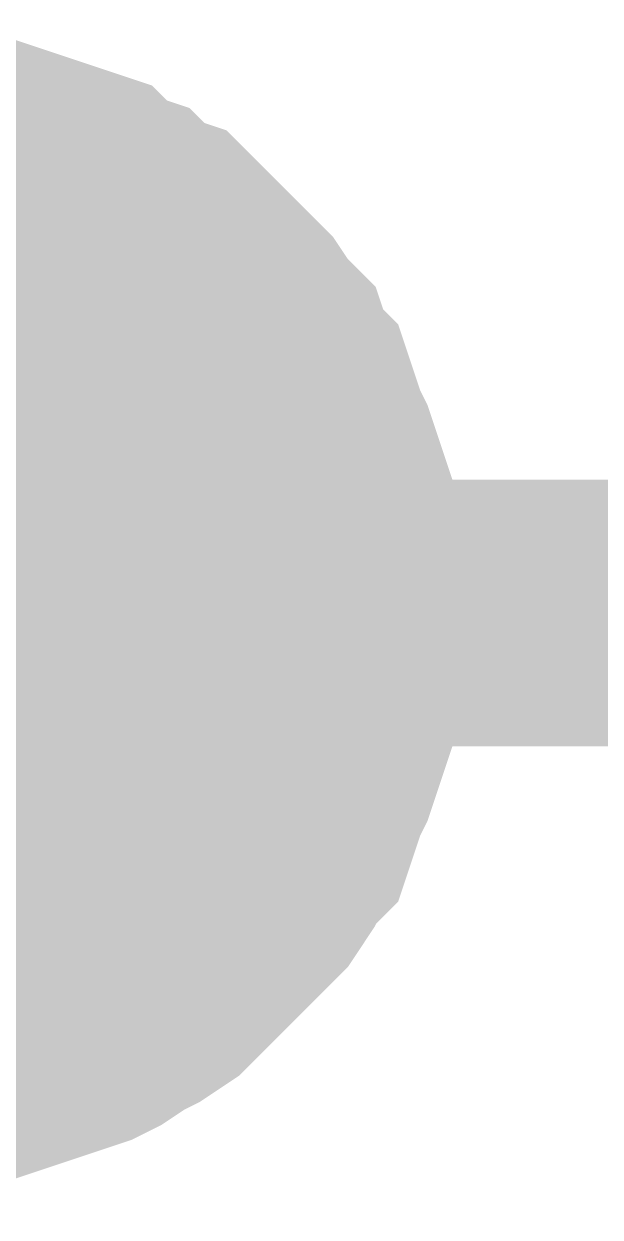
# Model space of a CAD drawing. Header units: inches. Extents: x 0 to 431, y 0 to 297.
# Drawn here: x 45.17 to 45.818, y 163.66 to 165.002 of the extents above; entities that cross this region are included whole.
import ezdxf

# ---------------------------------------------------------------- set-up
doc = ezdxf.new("R2010")
doc.units = ezdxf.units.IN
doc.layers.add('Sheet', color=255, linetype='Continuous')

msp = doc.modelspace()

# ---------------------------------------------------------------- linework, layer by layer
at = {"layer": 'Sheet'}
for points in [[(45.0063, 164.8519, 0.2997, 0.2997, 0), (45.0315, 164.8519, 0.2997, 0.2997, 0), (45.0567, 164.8519, 0.2997, 0.2997, 0), (45.0819, 164.8435, 0.2997, 0.2997, 0), (45.1071, 164.8435, 0.2997, 0.2997, 0), (45.1323, 164.8351, 0.2997, 0.2997, 0), (45.1575, 164.8267, 0.2997, 0.2997, 0), (45.1827, 164.8183, 0.2997, 0.2997, 0), (45.208, 164.8099, 0.2997, 0.2997, 0), (45.2332, 164.8015, 0.2997, 0.2997, 0), (45.25, 164.7847, 0.2997, 0.2997, 0), (45.2752, 164.7763, 0.2997, 0.2997, 0), (45.292, 164.7595, 0.2997, 0.2997, 0), (45.3172, 164.7511, 0.2997, 0.2997, 0), (45.334, 164.7343, 0.2997, 0.2997, 0), (45.3508, 164.7175, 0.2997, 0.2997, 0), (45.3676, 164.7007, 0.2997, 0.2997, 0), (45.3844, 164.6839, 0.2997, 0.2997, 0), (45.4012, 164.6671, 0.2997, 0.2997, 0), (45.418, 164.6419, 0.2997, 0.2997, 0), (45.4348, 164.6251, 0.2997, 0.2997, 0), (45.4432, 164.5999, 0.2997, 0.2997, 0), (45.46, 164.5831, 0.2997, 0.2997, 0), (45.4684, 164.5579, 0.2997, 0.2997, 0), (45.4768, 164.5327, 0.2997, 0.2997, 0), (45.4852, 164.5159, 0.2997, 0.2997, 0), (45.4936, 164.4906, 0.2997, 0.2997, 0), (45.502, 164.4654, 0.2997, 0.2997, 0), (45.5104, 164.4402, 0.2997, 0.2997, 0), (45.5104, 164.415, 0.2997, 0.2997, 0), (45.5188, 164.3898, 0.2997, 0.2997, 0), (45.5188, 164.3646, 0.2997, 0.2997, 0), (45.5188, 164.3394, 0.2997, 0.2997, 0)], [(45.0063, 164.8519, 0.2997, 0.2997, 0), (45.0315, 164.8519, 0.2997, 0.2997, 0), (45.0567, 164.8519, 0.2997, 0.2997, 0), (45.0819, 164.8435, 0.2997, 0.2997, 0), (45.1071, 164.8435, 0.2997, 0.2997, 0), (45.1323, 164.8351, 0.2997, 0.2997, 0), (45.1575, 164.8267, 0.2997, 0.2997, 0), (45.1827, 164.8183, 0.2997, 0.2997, 0), (45.208, 164.8099, 0.2997, 0.2997, 0), (45.2332, 164.8015, 0.2997, 0.2997, 0), (45.25, 164.7847, 0.2997, 0.2997, 0), (45.2752, 164.7763, 0.2997, 0.2997, 0), (45.292, 164.7595, 0.2997, 0.2997, 0), (45.3172, 164.7511, 0.2997, 0.2997, 0), (45.334, 164.7343, 0.2997, 0.2997, 0), (45.3508, 164.7175, 0.2997, 0.2997, 0), (45.3676, 164.7007, 0.2997, 0.2997, 0), (45.3844, 164.6839, 0.2997, 0.2997, 0), (45.4012, 164.6671, 0.2997, 0.2997, 0), (45.418, 164.6419, 0.2997, 0.2997, 0), (45.4348, 164.6251, 0.2997, 0.2997, 0), (45.4432, 164.5999, 0.2997, 0.2997, 0), (45.46, 164.5831, 0.2997, 0.2997, 0), (45.4684, 164.5579, 0.2997, 0.2997, 0), (45.4768, 164.5327, 0.2997, 0.2997, 0), (45.4852, 164.5159, 0.2997, 0.2997, 0), (45.4936, 164.4906, 0.2997, 0.2997, 0), (45.502, 164.4654, 0.2997, 0.2997, 0), (45.5104, 164.4402, 0.2997, 0.2997, 0), (45.5104, 164.415, 0.2997, 0.2997, 0), (45.5188, 164.3898, 0.2997, 0.2997, 0), (45.5188, 164.3646, 0.2997, 0.2997, 0), (45.5188, 164.3394, 0.2997, 0.2997, 0)], [(45.0063, 164.8519, 0.2997, 0.2997, 0), (45.0315, 164.8519, 0.2997, 0.2997, 0), (45.0567, 164.8519, 0.2997, 0.2997, 0), (45.0819, 164.8435, 0.2997, 0.2997, 0), (45.1071, 164.8435, 0.2997, 0.2997, 0), (45.1323, 164.8351, 0.2997, 0.2997, 0), (45.1575, 164.8267, 0.2997, 0.2997, 0), (45.1827, 164.8183, 0.2997, 0.2997, 0), (45.208, 164.8099, 0.2997, 0.2997, 0), (45.2332, 164.8015, 0.2997, 0.2997, 0), (45.25, 164.7847, 0.2997, 0.2997, 0), (45.2752, 164.7763, 0.2997, 0.2997, 0), (45.292, 164.7595, 0.2997, 0.2997, 0), (45.3172, 164.7511, 0.2997, 0.2997, 0), (45.334, 164.7343, 0.2997, 0.2997, 0), (45.3508, 164.7175, 0.2997, 0.2997, 0), (45.3676, 164.7007, 0.2997, 0.2997, 0), (45.3844, 164.6839, 0.2997, 0.2997, 0), (45.4012, 164.6671, 0.2997, 0.2997, 0), (45.418, 164.6419, 0.2997, 0.2997, 0), (45.4348, 164.6251, 0.2997, 0.2997, 0), (45.4432, 164.5999, 0.2997, 0.2997, 0), (45.46, 164.5831, 0.2997, 0.2997, 0), (45.4684, 164.5579, 0.2997, 0.2997, 0), (45.4768, 164.5327, 0.2997, 0.2997, 0), (45.4852, 164.5159, 0.2997, 0.2997, 0), (45.4936, 164.4906, 0.2997, 0.2997, 0), (45.502, 164.4654, 0.2997, 0.2997, 0), (45.5104, 164.4402, 0.2997, 0.2997, 0), (45.5104, 164.415, 0.2997, 0.2997, 0), (45.5188, 164.3898, 0.2997, 0.2997, 0), (45.5188, 164.3646, 0.2997, 0.2997, 0), (45.5188, 164.3394, 0.2997, 0.2997, 0)], [(45.0063, 164.8519, 0.2997, 0.2997, 0), (45.0315, 164.8519, 0.2997, 0.2997, 0), (45.0567, 164.8519, 0.2997, 0.2997, 0), (45.0819, 164.8435, 0.2997, 0.2997, 0), (45.1071, 164.8435, 0.2997, 0.2997, 0), (45.1323, 164.8351, 0.2997, 0.2997, 0), (45.1575, 164.8267, 0.2997, 0.2997, 0), (45.1827, 164.8183, 0.2997, 0.2997, 0), (45.208, 164.8099, 0.2997, 0.2997, 0), (45.2332, 164.8015, 0.2997, 0.2997, 0), (45.25, 164.7847, 0.2997, 0.2997, 0), (45.2752, 164.7763, 0.2997, 0.2997, 0), (45.292, 164.7595, 0.2997, 0.2997, 0), (45.3172, 164.7511, 0.2997, 0.2997, 0), (45.334, 164.7343, 0.2997, 0.2997, 0), (45.3508, 164.7175, 0.2997, 0.2997, 0), (45.3676, 164.7007, 0.2997, 0.2997, 0), (45.3844, 164.6839, 0.2997, 0.2997, 0), (45.4012, 164.6671, 0.2997, 0.2997, 0), (45.418, 164.6419, 0.2997, 0.2997, 0), (45.4348, 164.6251, 0.2997, 0.2997, 0), (45.4432, 164.5999, 0.2997, 0.2997, 0), (45.46, 164.5831, 0.2997, 0.2997, 0), (45.4684, 164.5579, 0.2997, 0.2997, 0), (45.4768, 164.5327, 0.2997, 0.2997, 0), (45.4852, 164.5159, 0.2997, 0.2997, 0), (45.4936, 164.4906, 0.2997, 0.2997, 0), (45.502, 164.4654, 0.2997, 0.2997, 0), (45.5104, 164.4402, 0.2997, 0.2997, 0), (45.5104, 164.415, 0.2997, 0.2997, 0), (45.5188, 164.3898, 0.2997, 0.2997, 0), (45.5188, 164.3646, 0.2997, 0.2997, 0), (45.5188, 164.3394, 0.2997, 0.2997, 0)], [(45.1071, 164.8435, 0.0991, 0.0991, 0), (45.1323, 164.8351, 0.0991, 0.0991, 0), (45.1575, 164.8267, 0.0991, 0.0991, 0), (45.1827, 164.8183, 0.0991, 0.0991, 0), (45.208, 164.8099, 0.0991, 0.0991, 0), (45.2332, 164.8015, 0.0991, 0.0991, 0), (45.25, 164.7847, 0.0991, 0.0991, 0), (45.2752, 164.7763, 0.0991, 0.0991, 0), (45.292, 164.7595, 0.0991, 0.0991, 0), (45.3172, 164.7511, 0.0991, 0.0991, 0), (45.334, 164.7343, 0.0991, 0.0991, 0), (45.3508, 164.7175, 0.0991, 0.0991, 0), (45.3676, 164.7007, 0.0991, 0.0991, 0), (45.3844, 164.6839, 0.0991, 0.0991, 0), (45.4012, 164.6671, 0.0991, 0.0991, 0), (45.418, 164.6419, 0.0991, 0.0991, 0), (45.4348, 164.6251, 0.0991, 0.0991, 0), (45.4432, 164.5999, 0.0991, 0.0991, 0), (45.46, 164.5831, 0.0991, 0.0991, 0), (45.4684, 164.5579, 0.0991, 0.0991, 0), (45.4768, 164.5327, 0.0991, 0.0991, 0), (45.4852, 164.5159, 0.0991, 0.0991, 0), (45.4936, 164.4906, 0.0991, 0.0991, 0), (45.502, 164.4654, 0.0991, 0.0991, 0), (45.5104, 164.4402, 0.0991, 0.0991, 0), (45.5104, 164.415, 0.0991, 0.0991, 0), (45.5188, 164.3898, 0.0991, 0.0991, 0), (45.5188, 164.3646, 0.0991, 0.0991, 0), (45.5188, 164.3394, 0.0991, 0.0991, 0)], [(45.1071, 164.8435, 0.0991, 0.0991, 0), (45.1323, 164.8351, 0.0991, 0.0991, 0), (45.1575, 164.8267, 0.0991, 0.0991, 0), (45.1827, 164.8183, 0.0991, 0.0991, 0), (45.208, 164.8099, 0.0991, 0.0991, 0), (45.2332, 164.8015, 0.0991, 0.0991, 0), (45.25, 164.7847, 0.0991, 0.0991, 0), (45.2752, 164.7763, 0.0991, 0.0991, 0), (45.292, 164.7595, 0.0991, 0.0991, 0), (45.3172, 164.7511, 0.0991, 0.0991, 0), (45.334, 164.7343, 0.0991, 0.0991, 0), (45.3508, 164.7175, 0.0991, 0.0991, 0), (45.3676, 164.7007, 0.0991, 0.0991, 0), (45.3844, 164.6839, 0.0991, 0.0991, 0), (45.4012, 164.6671, 0.0991, 0.0991, 0), (45.418, 164.6419, 0.0991, 0.0991, 0), (45.4348, 164.6251, 0.0991, 0.0991, 0), (45.4432, 164.5999, 0.0991, 0.0991, 0), (45.46, 164.5831, 0.0991, 0.0991, 0), (45.4684, 164.5579, 0.0991, 0.0991, 0), (45.4768, 164.5327, 0.0991, 0.0991, 0), (45.4852, 164.5159, 0.0991, 0.0991, 0), (45.4936, 164.4906, 0.0991, 0.0991, 0), (45.502, 164.4654, 0.0991, 0.0991, 0), (45.5104, 164.4402, 0.0991, 0.0991, 0), (45.5104, 164.415, 0.0991, 0.0991, 0), (45.5188, 164.3898, 0.0991, 0.0991, 0), (45.5188, 164.3646, 0.0991, 0.0991, 0), (45.5188, 164.3394, 0.0991, 0.0991, 0)], [(45.1071, 164.8435, 0.0991, 0.0991, 0), (45.1323, 164.8351, 0.0991, 0.0991, 0), (45.1575, 164.8267, 0.0991, 0.0991, 0), (45.1827, 164.8183, 0.0991, 0.0991, 0), (45.208, 164.8099, 0.0991, 0.0991, 0), (45.2332, 164.8015, 0.0991, 0.0991, 0), (45.25, 164.7847, 0.0991, 0.0991, 0), (45.2752, 164.7763, 0.0991, 0.0991, 0), (45.292, 164.7595, 0.0991, 0.0991, 0), (45.3172, 164.7511, 0.0991, 0.0991, 0), (45.334, 164.7343, 0.0991, 0.0991, 0), (45.3508, 164.7175, 0.0991, 0.0991, 0), (45.3676, 164.7007, 0.0991, 0.0991, 0), (45.3844, 164.6839, 0.0991, 0.0991, 0), (45.4012, 164.6671, 0.0991, 0.0991, 0), (45.418, 164.6419, 0.0991, 0.0991, 0), (45.4348, 164.6251, 0.0991, 0.0991, 0), (45.4432, 164.5999, 0.0991, 0.0991, 0), (45.46, 164.5831, 0.0991, 0.0991, 0), (45.4684, 164.5579, 0.0991, 0.0991, 0), (45.4768, 164.5327, 0.0991, 0.0991, 0), (45.4852, 164.5159, 0.0991, 0.0991, 0), (45.4936, 164.4906, 0.0991, 0.0991, 0), (45.502, 164.4654, 0.0991, 0.0991, 0), (45.5104, 164.4402, 0.0991, 0.0991, 0), (45.5104, 164.415, 0.0991, 0.0991, 0), (45.5188, 164.3898, 0.0991, 0.0991, 0), (45.5188, 164.3646, 0.0991, 0.0991, 0), (45.5188, 164.3394, 0.0991, 0.0991, 0)], [(45.1071, 164.8435, 0.0991, 0.0991, 0), (45.1323, 164.8351, 0.0991, 0.0991, 0), (45.1575, 164.8267, 0.0991, 0.0991, 0), (45.1827, 164.8183, 0.0991, 0.0991, 0), (45.208, 164.8099, 0.0991, 0.0991, 0), (45.2332, 164.8015, 0.0991, 0.0991, 0), (45.25, 164.7847, 0.0991, 0.0991, 0), (45.2752, 164.7763, 0.0991, 0.0991, 0), (45.292, 164.7595, 0.0991, 0.0991, 0), (45.3172, 164.7511, 0.0991, 0.0991, 0), (45.334, 164.7343, 0.0991, 0.0991, 0), (45.3508, 164.7175, 0.0991, 0.0991, 0), (45.3676, 164.7007, 0.0991, 0.0991, 0), (45.3844, 164.6839, 0.0991, 0.0991, 0), (45.4012, 164.6671, 0.0991, 0.0991, 0), (45.418, 164.6419, 0.0991, 0.0991, 0), (45.4348, 164.6251, 0.0991, 0.0991, 0), (45.4432, 164.5999, 0.0991, 0.0991, 0), (45.46, 164.5831, 0.0991, 0.0991, 0), (45.4684, 164.5579, 0.0991, 0.0991, 0), (45.4768, 164.5327, 0.0991, 0.0991, 0), (45.4852, 164.5159, 0.0991, 0.0991, 0), (45.4936, 164.4906, 0.0991, 0.0991, 0), (45.502, 164.4654, 0.0991, 0.0991, 0), (45.5104, 164.4402, 0.0991, 0.0991, 0), (45.5104, 164.415, 0.0991, 0.0991, 0), (45.5188, 164.3898, 0.0991, 0.0991, 0), (45.5188, 164.3646, 0.0991, 0.0991, 0), (45.5188, 164.3394, 0.0991, 0.0991, 0)], [(73.2098, 138.9155, 0.2997, 0.2997, 0), (62.9601, 138.9155, 0.2997, 0.2997, 0), (62.9601, 163.9949, 0.2997, 0.2997, 0), (62.9601, 164.3394, 0.2997, 0.2997, 0), (45.0063, 164.3394, 0.2997, 0.2997, 0), (40.0999, 164.3394, 0.2997, 0.2997, 0), (40.0999, 154.9966, 0.2997, 0.2997, 0), (36.0084, 154.9966, 0.2997, 0.2997, 0)], [(45.5188, 164.3394, 0.2997, 0.2997, 0), (45.5188, 164.3142, 0.2997, 0.2997, 0), (45.5188, 164.289, 0.2997, 0.2997, 0), (45.5104, 164.2638, 0.2997, 0.2997, 0), (45.5104, 164.2386, 0.2997, 0.2997, 0), (45.502, 164.2134, 0.2997, 0.2997, 0), (45.4936, 164.1882, 0.2997, 0.2997, 0), (45.4852, 164.163, 0.2997, 0.2997, 0), (45.4768, 164.1462, 0.2997, 0.2997, 0), (45.4684, 164.121, 0.2997, 0.2997, 0), (45.46, 164.0958, 0.2997, 0.2997, 0), (45.4432, 164.079, 0.2997, 0.2997, 0), (45.4348, 164.0622, 0.2997, 0.2997, 0), (45.418, 164.0369, 0.2997, 0.2997, 0), (45.4012, 164.0201, 0.2997, 0.2997, 0), (45.3844, 164.0033, 0.2997, 0.2997, 0), (45.3676, 163.9865, 0.2997, 0.2997, 0), (45.3508, 163.9697, 0.2997, 0.2997, 0), (45.334, 163.9529, 0.2997, 0.2997, 0), (45.3172, 163.9361, 0.2997, 0.2997, 0), (45.292, 163.9193, 0.2997, 0.2997, 0), (45.2752, 163.9109, 0.2997, 0.2997, 0), (45.25, 163.8941, 0.2997, 0.2997, 0), (45.2332, 163.8857, 0.2997, 0.2997, 0), (45.208, 163.8773, 0.2997, 0.2997, 0), (45.1827, 163.8689, 0.2997, 0.2997, 0), (45.1575, 163.8605, 0.2997, 0.2997, 0), (45.1323, 163.8521, 0.2997, 0.2997, 0), (45.1071, 163.8437, 0.2997, 0.2997, 0), (45.0819, 163.8437, 0.2997, 0.2997, 0), (45.0567, 163.8353, 0.2997, 0.2997, 0), (45.0315, 163.8353, 0.2997, 0.2997, 0), (45.0063, 163.8353, 0.2997, 0.2997, 0)], [(45.5188, 164.3394, 0.2997, 0.2997, 0), (45.5188, 164.3142, 0.2997, 0.2997, 0), (45.5188, 164.289, 0.2997, 0.2997, 0), (45.5104, 164.2638, 0.2997, 0.2997, 0), (45.5104, 164.2386, 0.2997, 0.2997, 0), (45.502, 164.2134, 0.2997, 0.2997, 0), (45.4936, 164.1882, 0.2997, 0.2997, 0), (45.4852, 164.163, 0.2997, 0.2997, 0), (45.4768, 164.1462, 0.2997, 0.2997, 0), (45.4684, 164.121, 0.2997, 0.2997, 0), (45.46, 164.0958, 0.2997, 0.2997, 0), (45.4432, 164.079, 0.2997, 0.2997, 0), (45.4348, 164.0622, 0.2997, 0.2997, 0), (45.418, 164.0369, 0.2997, 0.2997, 0), (45.4012, 164.0201, 0.2997, 0.2997, 0), (45.3844, 164.0033, 0.2997, 0.2997, 0), (45.3676, 163.9865, 0.2997, 0.2997, 0), (45.3508, 163.9697, 0.2997, 0.2997, 0), (45.334, 163.9529, 0.2997, 0.2997, 0), (45.3172, 163.9361, 0.2997, 0.2997, 0), (45.292, 163.9193, 0.2997, 0.2997, 0), (45.2752, 163.9109, 0.2997, 0.2997, 0), (45.25, 163.8941, 0.2997, 0.2997, 0), (45.2332, 163.8857, 0.2997, 0.2997, 0), (45.208, 163.8773, 0.2997, 0.2997, 0), (45.1827, 163.8689, 0.2997, 0.2997, 0), (45.1575, 163.8605, 0.2997, 0.2997, 0), (45.1323, 163.8521, 0.2997, 0.2997, 0), (45.1071, 163.8437, 0.2997, 0.2997, 0), (45.0819, 163.8437, 0.2997, 0.2997, 0), (45.0567, 163.8353, 0.2997, 0.2997, 0), (45.0315, 163.8353, 0.2997, 0.2997, 0), (45.0063, 163.8353, 0.2997, 0.2997, 0)], [(45.5188, 164.3394, 0.2997, 0.2997, 0), (45.5188, 164.3142, 0.2997, 0.2997, 0), (45.5188, 164.289, 0.2997, 0.2997, 0), (45.5104, 164.2638, 0.2997, 0.2997, 0), (45.5104, 164.2386, 0.2997, 0.2997, 0), (45.502, 164.2134, 0.2997, 0.2997, 0), (45.4936, 164.1882, 0.2997, 0.2997, 0), (45.4852, 164.163, 0.2997, 0.2997, 0), (45.4768, 164.1462, 0.2997, 0.2997, 0), (45.4684, 164.121, 0.2997, 0.2997, 0), (45.46, 164.0958, 0.2997, 0.2997, 0), (45.4432, 164.079, 0.2997, 0.2997, 0), (45.4348, 164.0622, 0.2997, 0.2997, 0), (45.418, 164.0369, 0.2997, 0.2997, 0), (45.4012, 164.0201, 0.2997, 0.2997, 0), (45.3844, 164.0033, 0.2997, 0.2997, 0), (45.3676, 163.9865, 0.2997, 0.2997, 0), (45.3508, 163.9697, 0.2997, 0.2997, 0), (45.334, 163.9529, 0.2997, 0.2997, 0), (45.3172, 163.9361, 0.2997, 0.2997, 0), (45.292, 163.9193, 0.2997, 0.2997, 0), (45.2752, 163.9109, 0.2997, 0.2997, 0), (45.25, 163.8941, 0.2997, 0.2997, 0), (45.2332, 163.8857, 0.2997, 0.2997, 0), (45.208, 163.8773, 0.2997, 0.2997, 0), (45.1827, 163.8689, 0.2997, 0.2997, 0), (45.1575, 163.8605, 0.2997, 0.2997, 0), (45.1323, 163.8521, 0.2997, 0.2997, 0), (45.1071, 163.8437, 0.2997, 0.2997, 0), (45.0819, 163.8437, 0.2997, 0.2997, 0), (45.0567, 163.8353, 0.2997, 0.2997, 0), (45.0315, 163.8353, 0.2997, 0.2997, 0), (45.0063, 163.8353, 0.2997, 0.2997, 0)], [(45.5188, 164.3394, 0.2997, 0.2997, 0), (45.5188, 164.3142, 0.2997, 0.2997, 0), (45.5188, 164.289, 0.2997, 0.2997, 0), (45.5104, 164.2638, 0.2997, 0.2997, 0), (45.5104, 164.2386, 0.2997, 0.2997, 0), (45.502, 164.2134, 0.2997, 0.2997, 0), (45.4936, 164.1882, 0.2997, 0.2997, 0), (45.4852, 164.163, 0.2997, 0.2997, 0), (45.4768, 164.1462, 0.2997, 0.2997, 0), (45.4684, 164.121, 0.2997, 0.2997, 0), (45.46, 164.0958, 0.2997, 0.2997, 0), (45.4432, 164.079, 0.2997, 0.2997, 0), (45.4348, 164.0622, 0.2997, 0.2997, 0), (45.418, 164.0369, 0.2997, 0.2997, 0), (45.4012, 164.0201, 0.2997, 0.2997, 0), (45.3844, 164.0033, 0.2997, 0.2997, 0), (45.3676, 163.9865, 0.2997, 0.2997, 0), (45.3508, 163.9697, 0.2997, 0.2997, 0), (45.334, 163.9529, 0.2997, 0.2997, 0), (45.3172, 163.9361, 0.2997, 0.2997, 0), (45.292, 163.9193, 0.2997, 0.2997, 0), (45.2752, 163.9109, 0.2997, 0.2997, 0), (45.25, 163.8941, 0.2997, 0.2997, 0), (45.2332, 163.8857, 0.2997, 0.2997, 0), (45.208, 163.8773, 0.2997, 0.2997, 0), (45.1827, 163.8689, 0.2997, 0.2997, 0), (45.1575, 163.8605, 0.2997, 0.2997, 0), (45.1323, 163.8521, 0.2997, 0.2997, 0), (45.1071, 163.8437, 0.2997, 0.2997, 0), (45.0819, 163.8437, 0.2997, 0.2997, 0), (45.0567, 163.8353, 0.2997, 0.2997, 0), (45.0315, 163.8353, 0.2997, 0.2997, 0), (45.0063, 163.8353, 0.2997, 0.2997, 0)], [(45.5188, 164.3394, 0.2997, 0.2997, 0), (45.5188, 164.3394, 0.2997, 0.2997, 0), (45.5188, 164.3394, 0.2997, 0.2997, 0), (45.5188, 164.3394, 0.2997, 0.2997, 0), (45.5188, 164.3394, 0.2997, 0.2997, 0), (45.5188, 164.3394, 0.2997, 0.2997, 0), (45.5188, 164.3394, 0.2997, 0.2997, 0), (45.5188, 164.3394, 0.2997, 0.2997, 0), (45.5188, 164.3394, 0.2997, 0.2997, 0), (45.5188, 164.3394, 0.2997, 0.2997, 0), (45.5188, 164.3394, 0.2997, 0.2997, 0), (45.5188, 164.3394, 0.2997, 0.2997, 0), (45.5188, 164.3394, 0.2997, 0.2997, 0), (45.5188, 164.3394, 0.2997, 0.2997, 0), (45.5188, 164.3394, 0.2997, 0.2997, 0), (45.5188, 164.3394, 0.2997, 0.2997, 0), (45.5188, 164.3394, 0.2997, 0.2997, 0), (45.5188, 164.3394, 0.2997, 0.2997, 0), (45.5188, 164.3394, 0.2997, 0.2997, 0), (45.5188, 164.3394, 0.2997, 0.2997, 0), (45.5188, 164.3394, 0.2997, 0.2997, 0), (45.5188, 164.3394, 0.2997, 0.2997, 0), (45.5188, 164.3394, 0.2997, 0.2997, 0), (45.5188, 164.3394, 0.2997, 0.2997, 0), (45.5188, 164.3394, 0.2997, 0.2997, 0), (45.5188, 164.3394, 0.2997, 0.2997, 0), (45.5188, 164.3394, 0.2997, 0.2997, 0), (45.5188, 164.3394, 0.2997, 0.2997, 0), (45.5188, 164.3394, 0.2997, 0.2997, 0), (45.5188, 164.3394, 0.2997, 0.2997, 0), (45.5188, 164.3394, 0.2997, 0.2997, 0), (45.5188, 164.3394, 0.2997, 0.2997, 0), (45.5188, 164.3394, 0.2997, 0.2997, 0)], [(45.5188, 164.3394, 0.2997, 0.2997, 0), (45.5188, 164.3394, 0.2997, 0.2997, 0)], [(45.5188, 164.3394, 0.2997, 0.2997, 0), (45.5188, 164.3394, 0.2997, 0.2997, 0), (45.5188, 164.3394, 0.2997, 0.2997, 0), (45.5188, 164.3394, 0.2997, 0.2997, 0), (45.5188, 164.3394, 0.2997, 0.2997, 0), (45.5188, 164.3394, 0.2997, 0.2997, 0), (45.5188, 164.3394, 0.2997, 0.2997, 0), (45.5188, 164.3394, 0.2997, 0.2997, 0), (45.5188, 164.3394, 0.2997, 0.2997, 0), (45.5188, 164.3394, 0.2997, 0.2997, 0), (45.5188, 164.3394, 0.2997, 0.2997, 0), (45.5188, 164.3394, 0.2997, 0.2997, 0), (45.5188, 164.3394, 0.2997, 0.2997, 0), (45.5188, 164.3394, 0.2997, 0.2997, 0), (45.5188, 164.3394, 0.2997, 0.2997, 0), (45.5188, 164.3394, 0.2997, 0.2997, 0), (45.5188, 164.3394, 0.2997, 0.2997, 0), (45.5188, 164.3394, 0.2997, 0.2997, 0), (45.5188, 164.3394, 0.2997, 0.2997, 0), (45.5188, 164.3394, 0.2997, 0.2997, 0), (45.5188, 164.3394, 0.2997, 0.2997, 0), (45.5188, 164.3394, 0.2997, 0.2997, 0), (45.5188, 164.3394, 0.2997, 0.2997, 0), (45.5188, 164.3394, 0.2997, 0.2997, 0), (45.5188, 164.3394, 0.2997, 0.2997, 0), (45.5188, 164.3394, 0.2997, 0.2997, 0), (45.5188, 164.3394, 0.2997, 0.2997, 0), (45.5188, 164.3394, 0.2997, 0.2997, 0), (45.5188, 164.3394, 0.2997, 0.2997, 0), (45.5188, 164.3394, 0.2997, 0.2997, 0), (45.5188, 164.3394, 0.2997, 0.2997, 0), (45.5188, 164.3394, 0.2997, 0.2997, 0), (45.5188, 164.3394, 0.2997, 0.2997, 0)], [(45.5188, 164.3394, 0.2997, 0.2997, 0), (45.5188, 164.3394, 0.2997, 0.2997, 0)], [(45.5188, 164.3394, 0.2997, 0.2997, 0), (45.5188, 164.3394, 0.2997, 0.2997, 0), (45.5188, 164.3394, 0.2997, 0.2997, 0), (45.5188, 164.3394, 0.2997, 0.2997, 0), (45.5188, 164.3394, 0.2997, 0.2997, 0), (45.5188, 164.3394, 0.2997, 0.2997, 0), (45.5188, 164.3394, 0.2997, 0.2997, 0), (45.5188, 164.3394, 0.2997, 0.2997, 0), (45.5188, 164.3394, 0.2997, 0.2997, 0), (45.5188, 164.3394, 0.2997, 0.2997, 0), (45.5188, 164.3394, 0.2997, 0.2997, 0), (45.5188, 164.3394, 0.2997, 0.2997, 0), (45.5188, 164.3394, 0.2997, 0.2997, 0), (45.5188, 164.3394, 0.2997, 0.2997, 0), (45.5188, 164.3394, 0.2997, 0.2997, 0), (45.5188, 164.3394, 0.2997, 0.2997, 0), (45.5188, 164.3394, 0.2997, 0.2997, 0), (45.5188, 164.3394, 0.2997, 0.2997, 0), (45.5188, 164.3394, 0.2997, 0.2997, 0), (45.5188, 164.3394, 0.2997, 0.2997, 0), (45.5188, 164.3394, 0.2997, 0.2997, 0), (45.5188, 164.3394, 0.2997, 0.2997, 0), (45.5188, 164.3394, 0.2997, 0.2997, 0), (45.5188, 164.3394, 0.2997, 0.2997, 0), (45.5188, 164.3394, 0.2997, 0.2997, 0), (45.5188, 164.3394, 0.2997, 0.2997, 0), (45.5188, 164.3394, 0.2997, 0.2997, 0), (45.5188, 164.3394, 0.2997, 0.2997, 0), (45.5188, 164.3394, 0.2997, 0.2997, 0), (45.5188, 164.3394, 0.2997, 0.2997, 0), (45.5188, 164.3394, 0.2997, 0.2997, 0), (45.5188, 164.3394, 0.2997, 0.2997, 0), (45.5188, 164.3394, 0.2997, 0.2997, 0)], [(45.5188, 164.3394, 0.2997, 0.2997, 0), (45.5188, 164.3394, 0.2997, 0.2997, 0)], [(45.5188, 164.3394, 0.2997, 0.2997, 0), (45.5188, 164.3394, 0.2997, 0.2997, 0), (45.5188, 164.3394, 0.2997, 0.2997, 0), (45.5188, 164.3394, 0.2997, 0.2997, 0), (45.5188, 164.3394, 0.2997, 0.2997, 0), (45.5188, 164.3394, 0.2997, 0.2997, 0), (45.5188, 164.3394, 0.2997, 0.2997, 0), (45.5188, 164.3394, 0.2997, 0.2997, 0), (45.5188, 164.3394, 0.2997, 0.2997, 0), (45.5188, 164.3394, 0.2997, 0.2997, 0), (45.5188, 164.3394, 0.2997, 0.2997, 0), (45.5188, 164.3394, 0.2997, 0.2997, 0), (45.5188, 164.3394, 0.2997, 0.2997, 0), (45.5188, 164.3394, 0.2997, 0.2997, 0), (45.5188, 164.3394, 0.2997, 0.2997, 0), (45.5188, 164.3394, 0.2997, 0.2997, 0), (45.5188, 164.3394, 0.2997, 0.2997, 0), (45.5188, 164.3394, 0.2997, 0.2997, 0), (45.5188, 164.3394, 0.2997, 0.2997, 0), (45.5188, 164.3394, 0.2997, 0.2997, 0), (45.5188, 164.3394, 0.2997, 0.2997, 0), (45.5188, 164.3394, 0.2997, 0.2997, 0), (45.5188, 164.3394, 0.2997, 0.2997, 0), (45.5188, 164.3394, 0.2997, 0.2997, 0), (45.5188, 164.3394, 0.2997, 0.2997, 0), (45.5188, 164.3394, 0.2997, 0.2997, 0), (45.5188, 164.3394, 0.2997, 0.2997, 0), (45.5188, 164.3394, 0.2997, 0.2997, 0), (45.5188, 164.3394, 0.2997, 0.2997, 0), (45.5188, 164.3394, 0.2997, 0.2997, 0), (45.5188, 164.3394, 0.2997, 0.2997, 0), (45.5188, 164.3394, 0.2997, 0.2997, 0), (45.5188, 164.3394, 0.2997, 0.2997, 0)], [(45.5188, 164.3394, 0.2997, 0.2997, 0), (45.5188, 164.3394, 0.2997, 0.2997, 0)], [(45.5188, 164.3394, 0.0991, 0.0991, 0), (45.5188, 164.3142, 0.0991, 0.0991, 0), (45.5188, 164.289, 0.0991, 0.0991, 0), (45.5104, 164.2638, 0.0991, 0.0991, 0), (45.5104, 164.2386, 0.0991, 0.0991, 0), (45.502, 164.2134, 0.0991, 0.0991, 0), (45.4936, 164.1882, 0.0991, 0.0991, 0), (45.4852, 164.163, 0.0991, 0.0991, 0), (45.4768, 164.1462, 0.0991, 0.0991, 0), (45.4684, 164.121, 0.0991, 0.0991, 0), (45.46, 164.0958, 0.0991, 0.0991, 0), (45.4432, 164.079, 0.0991, 0.0991, 0), (45.4348, 164.0622, 0.0991, 0.0991, 0), (45.418, 164.0369, 0.0991, 0.0991, 0), (45.4012, 164.0201, 0.0991, 0.0991, 0), (45.3844, 164.0033, 0.0991, 0.0991, 0), (45.3676, 163.9865, 0.0991, 0.0991, 0), (45.3508, 163.9697, 0.0991, 0.0991, 0), (45.334, 163.9529, 0.0991, 0.0991, 0), (45.3172, 163.9361, 0.0991, 0.0991, 0), (45.292, 163.9193, 0.0991, 0.0991, 0), (45.2752, 163.9109, 0.0991, 0.0991, 0), (45.25, 163.8941, 0.0991, 0.0991, 0), (45.2332, 163.8857, 0.0991, 0.0991, 0), (45.208, 163.8773, 0.0991, 0.0991, 0), (45.1827, 163.8689, 0.0991, 0.0991, 0), (45.1575, 163.8605, 0.0991, 0.0991, 0), (45.1323, 163.8521, 0.0991, 0.0991, 0), (45.1071, 163.8437, 0.0991, 0.0991, 0)], [(45.5188, 164.3394, 0.0991, 0.0991, 0), (45.5188, 164.3142, 0.0991, 0.0991, 0), (45.5188, 164.289, 0.0991, 0.0991, 0), (45.5104, 164.2638, 0.0991, 0.0991, 0), (45.5104, 164.2386, 0.0991, 0.0991, 0), (45.502, 164.2134, 0.0991, 0.0991, 0), (45.4936, 164.1882, 0.0991, 0.0991, 0), (45.4852, 164.163, 0.0991, 0.0991, 0), (45.4768, 164.1462, 0.0991, 0.0991, 0), (45.4684, 164.121, 0.0991, 0.0991, 0), (45.46, 164.0958, 0.0991, 0.0991, 0), (45.4432, 164.079, 0.0991, 0.0991, 0), (45.4348, 164.0622, 0.0991, 0.0991, 0), (45.418, 164.0369, 0.0991, 0.0991, 0), (45.4012, 164.0201, 0.0991, 0.0991, 0), (45.3844, 164.0033, 0.0991, 0.0991, 0), (45.3676, 163.9865, 0.0991, 0.0991, 0), (45.3508, 163.9697, 0.0991, 0.0991, 0), (45.334, 163.9529, 0.0991, 0.0991, 0), (45.3172, 163.9361, 0.0991, 0.0991, 0), (45.292, 163.9193, 0.0991, 0.0991, 0), (45.2752, 163.9109, 0.0991, 0.0991, 0), (45.25, 163.8941, 0.0991, 0.0991, 0), (45.2332, 163.8857, 0.0991, 0.0991, 0), (45.208, 163.8773, 0.0991, 0.0991, 0), (45.1827, 163.8689, 0.0991, 0.0991, 0), (45.1575, 163.8605, 0.0991, 0.0991, 0), (45.1323, 163.8521, 0.0991, 0.0991, 0), (45.1071, 163.8437, 0.0991, 0.0991, 0)], [(45.5188, 164.3394, 0.0991, 0.0991, 0), (45.5188, 164.3142, 0.0991, 0.0991, 0), (45.5188, 164.289, 0.0991, 0.0991, 0), (45.5104, 164.2638, 0.0991, 0.0991, 0), (45.5104, 164.2386, 0.0991, 0.0991, 0), (45.502, 164.2134, 0.0991, 0.0991, 0), (45.4936, 164.1882, 0.0991, 0.0991, 0), (45.4852, 164.163, 0.0991, 0.0991, 0), (45.4768, 164.1462, 0.0991, 0.0991, 0), (45.4684, 164.121, 0.0991, 0.0991, 0), (45.46, 164.0958, 0.0991, 0.0991, 0), (45.4432, 164.079, 0.0991, 0.0991, 0), (45.4348, 164.0622, 0.0991, 0.0991, 0), (45.418, 164.0369, 0.0991, 0.0991, 0), (45.4012, 164.0201, 0.0991, 0.0991, 0), (45.3844, 164.0033, 0.0991, 0.0991, 0), (45.3676, 163.9865, 0.0991, 0.0991, 0), (45.3508, 163.9697, 0.0991, 0.0991, 0), (45.334, 163.9529, 0.0991, 0.0991, 0), (45.3172, 163.9361, 0.0991, 0.0991, 0), (45.292, 163.9193, 0.0991, 0.0991, 0), (45.2752, 163.9109, 0.0991, 0.0991, 0), (45.25, 163.8941, 0.0991, 0.0991, 0), (45.2332, 163.8857, 0.0991, 0.0991, 0), (45.208, 163.8773, 0.0991, 0.0991, 0), (45.1827, 163.8689, 0.0991, 0.0991, 0), (45.1575, 163.8605, 0.0991, 0.0991, 0), (45.1323, 163.8521, 0.0991, 0.0991, 0), (45.1071, 163.8437, 0.0991, 0.0991, 0)], [(45.5188, 164.3394, 0.0991, 0.0991, 0), (45.5188, 164.3142, 0.0991, 0.0991, 0), (45.5188, 164.289, 0.0991, 0.0991, 0), (45.5104, 164.2638, 0.0991, 0.0991, 0), (45.5104, 164.2386, 0.0991, 0.0991, 0), (45.502, 164.2134, 0.0991, 0.0991, 0), (45.4936, 164.1882, 0.0991, 0.0991, 0), (45.4852, 164.163, 0.0991, 0.0991, 0), (45.4768, 164.1462, 0.0991, 0.0991, 0), (45.4684, 164.121, 0.0991, 0.0991, 0), (45.46, 164.0958, 0.0991, 0.0991, 0), (45.4432, 164.079, 0.0991, 0.0991, 0), (45.4348, 164.0622, 0.0991, 0.0991, 0), (45.418, 164.0369, 0.0991, 0.0991, 0), (45.4012, 164.0201, 0.0991, 0.0991, 0), (45.3844, 164.0033, 0.0991, 0.0991, 0), (45.3676, 163.9865, 0.0991, 0.0991, 0), (45.3508, 163.9697, 0.0991, 0.0991, 0), (45.334, 163.9529, 0.0991, 0.0991, 0), (45.3172, 163.9361, 0.0991, 0.0991, 0), (45.292, 163.9193, 0.0991, 0.0991, 0), (45.2752, 163.9109, 0.0991, 0.0991, 0), (45.25, 163.8941, 0.0991, 0.0991, 0), (45.2332, 163.8857, 0.0991, 0.0991, 0), (45.208, 163.8773, 0.0991, 0.0991, 0), (45.1827, 163.8689, 0.0991, 0.0991, 0), (45.1575, 163.8605, 0.0991, 0.0991, 0), (45.1323, 163.8521, 0.0991, 0.0991, 0), (45.1071, 163.8437, 0.0991, 0.0991, 0)], [(45.5188, 164.3394, 0.0991, 0.0991, 0), (45.5188, 164.3394, 0.0991, 0.0991, 0), (45.5188, 164.3394, 0.0991, 0.0991, 0), (45.5188, 164.3394, 0.0991, 0.0991, 0), (45.5188, 164.3394, 0.0991, 0.0991, 0), (45.5188, 164.3394, 0.0991, 0.0991, 0), (45.5188, 164.3394, 0.0991, 0.0991, 0), (45.5188, 164.3394, 0.0991, 0.0991, 0), (45.5188, 164.3394, 0.0991, 0.0991, 0), (45.5188, 164.3394, 0.0991, 0.0991, 0), (45.5188, 164.3394, 0.0991, 0.0991, 0), (45.5188, 164.3394, 0.0991, 0.0991, 0), (45.5188, 164.3394, 0.0991, 0.0991, 0), (45.5188, 164.3394, 0.0991, 0.0991, 0), (45.5188, 164.3394, 0.0991, 0.0991, 0), (45.5188, 164.3394, 0.0991, 0.0991, 0), (45.5188, 164.3394, 0.0991, 0.0991, 0), (45.5188, 164.3394, 0.0991, 0.0991, 0), (45.5188, 164.3394, 0.0991, 0.0991, 0), (45.5188, 164.3394, 0.0991, 0.0991, 0), (45.5188, 164.3394, 0.0991, 0.0991, 0), (45.5188, 164.3394, 0.0991, 0.0991, 0), (45.5188, 164.3394, 0.0991, 0.0991, 0), (45.5188, 164.3394, 0.0991, 0.0991, 0), (45.5188, 164.3394, 0.0991, 0.0991, 0), (45.5188, 164.3394, 0.0991, 0.0991, 0), (45.5188, 164.3394, 0.0991, 0.0991, 0), (45.5188, 164.3394, 0.0991, 0.0991, 0), (45.5188, 164.3394, 0.0991, 0.0991, 0), (45.5188, 164.3394, 0.0991, 0.0991, 0), (45.5188, 164.3394, 0.0991, 0.0991, 0), (45.5188, 164.3394, 0.0991, 0.0991, 0), (45.5188, 164.3394, 0.0991, 0.0991, 0)], [(45.5188, 164.3394, 0.0991, 0.0991, 0), (45.5188, 164.3394, 0.0991, 0.0991, 0)], [(45.5188, 164.3394, 0.0991, 0.0991, 0), (45.5188, 164.3394, 0.0991, 0.0991, 0), (45.5188, 164.3394, 0.0991, 0.0991, 0), (45.5188, 164.3394, 0.0991, 0.0991, 0), (45.5188, 164.3394, 0.0991, 0.0991, 0), (45.5188, 164.3394, 0.0991, 0.0991, 0), (45.5188, 164.3394, 0.0991, 0.0991, 0), (45.5188, 164.3394, 0.0991, 0.0991, 0), (45.5188, 164.3394, 0.0991, 0.0991, 0), (45.5188, 164.3394, 0.0991, 0.0991, 0), (45.5188, 164.3394, 0.0991, 0.0991, 0), (45.5188, 164.3394, 0.0991, 0.0991, 0), (45.5188, 164.3394, 0.0991, 0.0991, 0), (45.5188, 164.3394, 0.0991, 0.0991, 0), (45.5188, 164.3394, 0.0991, 0.0991, 0), (45.5188, 164.3394, 0.0991, 0.0991, 0), (45.5188, 164.3394, 0.0991, 0.0991, 0), (45.5188, 164.3394, 0.0991, 0.0991, 0), (45.5188, 164.3394, 0.0991, 0.0991, 0), (45.5188, 164.3394, 0.0991, 0.0991, 0), (45.5188, 164.3394, 0.0991, 0.0991, 0), (45.5188, 164.3394, 0.0991, 0.0991, 0), (45.5188, 164.3394, 0.0991, 0.0991, 0), (45.5188, 164.3394, 0.0991, 0.0991, 0), (45.5188, 164.3394, 0.0991, 0.0991, 0), (45.5188, 164.3394, 0.0991, 0.0991, 0), (45.5188, 164.3394, 0.0991, 0.0991, 0), (45.5188, 164.3394, 0.0991, 0.0991, 0), (45.5188, 164.3394, 0.0991, 0.0991, 0), (45.5188, 164.3394, 0.0991, 0.0991, 0), (45.5188, 164.3394, 0.0991, 0.0991, 0), (45.5188, 164.3394, 0.0991, 0.0991, 0), (45.5188, 164.3394, 0.0991, 0.0991, 0)], [(45.5188, 164.3394, 0.0991, 0.0991, 0), (45.5188, 164.3394, 0.0991, 0.0991, 0)], [(45.5188, 164.3394, 0.0991, 0.0991, 0), (45.5188, 164.3394, 0.0991, 0.0991, 0), (45.5188, 164.3394, 0.0991, 0.0991, 0), (45.5188, 164.3394, 0.0991, 0.0991, 0), (45.5188, 164.3394, 0.0991, 0.0991, 0), (45.5188, 164.3394, 0.0991, 0.0991, 0), (45.5188, 164.3394, 0.0991, 0.0991, 0), (45.5188, 164.3394, 0.0991, 0.0991, 0), (45.5188, 164.3394, 0.0991, 0.0991, 0), (45.5188, 164.3394, 0.0991, 0.0991, 0), (45.5188, 164.3394, 0.0991, 0.0991, 0), (45.5188, 164.3394, 0.0991, 0.0991, 0), (45.5188, 164.3394, 0.0991, 0.0991, 0), (45.5188, 164.3394, 0.0991, 0.0991, 0), (45.5188, 164.3394, 0.0991, 0.0991, 0), (45.5188, 164.3394, 0.0991, 0.0991, 0), (45.5188, 164.3394, 0.0991, 0.0991, 0), (45.5188, 164.3394, 0.0991, 0.0991, 0), (45.5188, 164.3394, 0.0991, 0.0991, 0), (45.5188, 164.3394, 0.0991, 0.0991, 0), (45.5188, 164.3394, 0.0991, 0.0991, 0), (45.5188, 164.3394, 0.0991, 0.0991, 0), (45.5188, 164.3394, 0.0991, 0.0991, 0), (45.5188, 164.3394, 0.0991, 0.0991, 0), (45.5188, 164.3394, 0.0991, 0.0991, 0), (45.5188, 164.3394, 0.0991, 0.0991, 0), (45.5188, 164.3394, 0.0991, 0.0991, 0), (45.5188, 164.3394, 0.0991, 0.0991, 0), (45.5188, 164.3394, 0.0991, 0.0991, 0), (45.5188, 164.3394, 0.0991, 0.0991, 0), (45.5188, 164.3394, 0.0991, 0.0991, 0), (45.5188, 164.3394, 0.0991, 0.0991, 0), (45.5188, 164.3394, 0.0991, 0.0991, 0)], [(45.5188, 164.3394, 0.0991, 0.0991, 0), (45.5188, 164.3394, 0.0991, 0.0991, 0)], [(45.5188, 164.3394, 0.0991, 0.0991, 0), (45.5188, 164.3394, 0.0991, 0.0991, 0), (45.5188, 164.3394, 0.0991, 0.0991, 0), (45.5188, 164.3394, 0.0991, 0.0991, 0), (45.5188, 164.3394, 0.0991, 0.0991, 0), (45.5188, 164.3394, 0.0991, 0.0991, 0), (45.5188, 164.3394, 0.0991, 0.0991, 0), (45.5188, 164.3394, 0.0991, 0.0991, 0), (45.5188, 164.3394, 0.0991, 0.0991, 0), (45.5188, 164.3394, 0.0991, 0.0991, 0), (45.5188, 164.3394, 0.0991, 0.0991, 0), (45.5188, 164.3394, 0.0991, 0.0991, 0), (45.5188, 164.3394, 0.0991, 0.0991, 0), (45.5188, 164.3394, 0.0991, 0.0991, 0), (45.5188, 164.3394, 0.0991, 0.0991, 0), (45.5188, 164.3394, 0.0991, 0.0991, 0), (45.5188, 164.3394, 0.0991, 0.0991, 0), (45.5188, 164.3394, 0.0991, 0.0991, 0), (45.5188, 164.3394, 0.0991, 0.0991, 0), (45.5188, 164.3394, 0.0991, 0.0991, 0), (45.5188, 164.3394, 0.0991, 0.0991, 0), (45.5188, 164.3394, 0.0991, 0.0991, 0), (45.5188, 164.3394, 0.0991, 0.0991, 0), (45.5188, 164.3394, 0.0991, 0.0991, 0), (45.5188, 164.3394, 0.0991, 0.0991, 0), (45.5188, 164.3394, 0.0991, 0.0991, 0), (45.5188, 164.3394, 0.0991, 0.0991, 0), (45.5188, 164.3394, 0.0991, 0.0991, 0), (45.5188, 164.3394, 0.0991, 0.0991, 0), (45.5188, 164.3394, 0.0991, 0.0991, 0), (45.5188, 164.3394, 0.0991, 0.0991, 0), (45.5188, 164.3394, 0.0991, 0.0991, 0), (45.5188, 164.3394, 0.0991, 0.0991, 0)], [(45.5188, 164.3394, 0.0991, 0.0991, 0), (45.5188, 164.3394, 0.0991, 0.0991, 0)]]:
    msp.add_lwpolyline(points, format="xyseb", dxfattribs=at)
msp.add_lwpolyline([(44.746, 164.344, 0.508, 0.508, 1), (45.254, 164.344, 0.508, 0.508, 1)], format="xyseb", close=True, dxfattribs=at)

doc.saveas('drawing.dxf')
